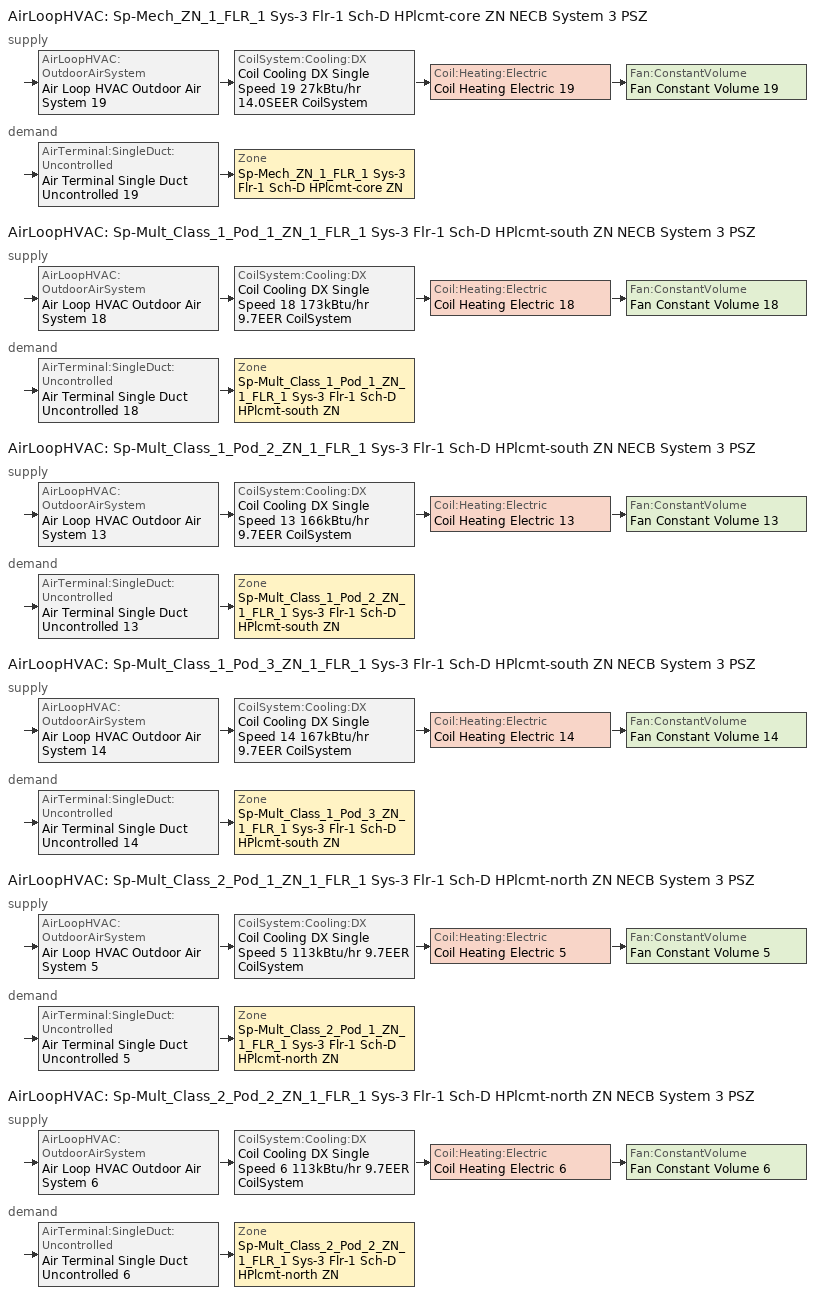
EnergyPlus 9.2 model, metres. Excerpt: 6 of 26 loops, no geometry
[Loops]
AirLoopHVAC 'Sp-Mech_ZN_1_FLR_1 Sys-3 Flr-1 Sch-D HPlcmt-core ZN NECB System 3 PSZ'
 supply: AirLoopHVAC:OutdoorAirSystem 'Air Loop HVAC Outdoor Air System 19' > CoilSystem:Cooling:DX 'Coil Cooling DX Single Speed 19 27kBtu/hr 14.0SEER CoilSystem' > Coil:Heating:Electric 'Coil Heating Electric 19' > Fan:ConstantVolume 'Fan Constant Volume 19'
 demand: AirTerminal:SingleDuct:Uncontrolled 'Air Terminal Single Duct Uncontrolled 19' > Zone 'Sp-Mech_ZN_1_FLR_1 Sys-3 Flr-1 Sch-D HPlcmt-core ZN'
AirLoopHVAC 'Sp-Mult_Class_1_Pod_1_ZN_1_FLR_1 Sys-3 Flr-1 Sch-D HPlcmt-south ZN NECB System 3 PSZ'
 supply: AirLoopHVAC:OutdoorAirSystem 'Air Loop HVAC Outdoor Air System 18' > CoilSystem:Cooling:DX 'Coil Cooling DX Single Speed 18 173kBtu/hr 9.7EER CoilSystem' > Coil:Heating:Electric 'Coil Heating Electric 18' > Fan:ConstantVolume 'Fan Constant Volume 18'
 demand: AirTerminal:SingleDuct:Uncontrolled 'Air Terminal Single Duct Uncontrolled 18' > Zone 'Sp-Mult_Class_1_Pod_1_ZN_1_FLR_1 Sys-3 Flr-1 Sch-D HPlcmt-south ZN'
AirLoopHVAC 'Sp-Mult_Class_1_Pod_2_ZN_1_FLR_1 Sys-3 Flr-1 Sch-D HPlcmt-south ZN NECB System 3 PSZ'
 supply: AirLoopHVAC:OutdoorAirSystem 'Air Loop HVAC Outdoor Air System 13' > CoilSystem:Cooling:DX 'Coil Cooling DX Single Speed 13 166kBtu/hr 9.7EER CoilSystem' > Coil:Heating:Electric 'Coil Heating Electric 13' > Fan:ConstantVolume 'Fan Constant Volume 13'
 demand: AirTerminal:SingleDuct:Uncontrolled 'Air Terminal Single Duct Uncontrolled 13' > Zone 'Sp-Mult_Class_1_Pod_2_ZN_1_FLR_1 Sys-3 Flr-1 Sch-D HPlcmt-south ZN'
AirLoopHVAC 'Sp-Mult_Class_1_Pod_3_ZN_1_FLR_1 Sys-3 Flr-1 Sch-D HPlcmt-south ZN NECB System 3 PSZ'
 supply: AirLoopHVAC:OutdoorAirSystem 'Air Loop HVAC Outdoor Air System 14' > CoilSystem:Cooling:DX 'Coil Cooling DX Single Speed 14 167kBtu/hr 9.7EER CoilSystem' > Coil:Heating:Electric 'Coil Heating Electric 14' > Fan:ConstantVolume 'Fan Constant Volume 14'
 demand: AirTerminal:SingleDuct:Uncontrolled 'Air Terminal Single Duct Uncontrolled 14' > Zone 'Sp-Mult_Class_1_Pod_3_ZN_1_FLR_1 Sys-3 Flr-1 Sch-D HPlcmt-south ZN'
AirLoopHVAC 'Sp-Mult_Class_2_Pod_1_ZN_1_FLR_1 Sys-3 Flr-1 Sch-D HPlcmt-north ZN NECB System 3 PSZ'
 supply: AirLoopHVAC:OutdoorAirSystem 'Air Loop HVAC Outdoor Air System 5' > CoilSystem:Cooling:DX 'Coil Cooling DX Single Speed 5 113kBtu/hr 9.7EER CoilSystem' > Coil:Heating:Electric 'Coil Heating Electric 5' > Fan:ConstantVolume 'Fan Constant Volume 5'
 demand: AirTerminal:SingleDuct:Uncontrolled 'Air Terminal Single Duct Uncontrolled 5' > Zone 'Sp-Mult_Class_2_Pod_1_ZN_1_FLR_1 Sys-3 Flr-1 Sch-D HPlcmt-north ZN'
AirLoopHVAC 'Sp-Mult_Class_2_Pod_2_ZN_1_FLR_1 Sys-3 Flr-1 Sch-D HPlcmt-north ZN NECB System 3 PSZ'
 supply: AirLoopHVAC:OutdoorAirSystem 'Air Loop HVAC Outdoor Air System 6' > CoilSystem:Cooling:DX 'Coil Cooling DX Single Speed 6 113kBtu/hr 9.7EER CoilSystem' > Coil:Heating:Electric 'Coil Heating Electric 6' > Fan:ConstantVolume 'Fan Constant Volume 6'
 demand: AirTerminal:SingleDuct:Uncontrolled 'Air Terminal Single Duct Uncontrolled 6' > Zone 'Sp-Mult_Class_2_Pod_2_ZN_1_FLR_1 Sys-3 Flr-1 Sch-D HPlcmt-north ZN'
[DesignSpecification:OutdoorAir] Outdoor Air Method=Sum; Outdoor Air Flow per Person {m3/s-person}=0; Outdoor Air Flow per Zone {m3/s}=0; Outdoor Air Flow Air Changes per Hour {1/hr}=0
Name | Outdoor Air Flow per Zone Floor Area {m3/s-m2}
Space Function Classroom/lecture/training Ventilation | 0.00278384
Space Function Electrical/Mechanical-sch-D Ventilation | 0.0003048
[DesignSpecification:ZoneAirDistribution] Zone Air Distribution Effectiveness in Cooling Mode=1; Zone Air Distribution Effectiveness in Heating Mode=1
Sp-Mech_ZN_1_FLR_1 Sys-3 Flr-1 Sch-D HPlcmt-core ZN Design Spec Zone Air Dist; Sp-Mult_Class_1_Pod_1_ZN_1_FLR_1 Sys-3 Flr-1 Sch-D HPlcmt-south ZN Design Spec Zone Air Dist; Sp-Mult_Class_1_Pod_2_ZN_1_FLR_1 Sys-3 Flr-1 Sch-D HPlcmt-south ZN Design Spec Zone Air Dist; Sp-Mult_Class_1_Pod_3_ZN_1_FLR_1 Sys-3 Flr-1 Sch-D HPlcmt-south ZN Design Spec Zone Air Dist; Sp-Mult_Class_2_Pod_1_ZN_1_FLR_1 Sys-3 Flr-1 Sch-D HPlcmt-north ZN Design Spec Zone Air Dist; Sp-Mult_Class_2_Pod_2_ZN_1_FLR_1 Sys-3 Flr-1 Sch-D HPlcmt-north ZN Design Spec Zone Air Dist
[Sizing:Zone] Zone Cooling Design Supply Air Temperature Input Method=SupplyAirTemperature; Zone Cooling Design Supply Air Temperature {C}=13; Zone Cooling Design Supply Air Temperature Difference {deltaC}=11.11; Zone Heating Design Supply Air Temperature Input Method=SupplyAirTemperature; Zone Heating Design Supply Air Temperature {C}=43; Zone Heating Design Supply Air Temperature Difference {deltaC}=11.11; Zone Cooling Design Supply Air Humidity Ratio {kgWater/kgDryAir}=0.0085; Zone Heating Design Supply Air Humidity Ratio {kgWater/kgDryAir}=0.008; Zone Heating Sizing Factor=1.3; Zone Cooling Sizing Factor=1.1; Cooling Design Air Flow Method=DesignDay; Cooling Design Air Flow Rate {m3/s}=0; Cooling Minimum Air Flow per Zone Floor Area {m3/s-m2}=0.000762; Cooling Minimum Air Flow {m3/s}=0; Cooling Minimum Air Flow Fraction=0; Heating Design Air Flow Method=DesignDay; Heating Design Air Flow Rate {m3/s}=0; Heating Maximum Air Flow per Zone Floor Area {m3/s-m2}=0.002032; Heating Maximum Air Flow {m3/s}=0.141576; Heating Maximum Air Flow Fraction=0.3; Account for Dedicated Outdoor Air System=No
Name | Design Specification Outdoor Air Object | Design Specification Zone Air Distribution Object
Sp-Mech_ZN_1_FLR_1 Sys-3 Flr-1 Sch-D HPlcmt-core ZN | Space Function Electrical/Mechanical-sch-D Ventilation | Sp-Mech_ZN_1_FLR_1 Sys-3 Flr-1 Sch-D HPlcmt-core ZN Design Spec Zone Air Dist
Sp-Mult_Class_1_Pod_1_ZN_1_FLR_1 Sys-3 Flr-1 Sch-D HPlcmt-south ZN | Space Function Classroom/lecture/training Ventilation | Sp-Mult_Class_1_Pod_1_ZN_1_FLR_1 Sys-3 Flr-1 Sch-D HPlcmt-south ZN Design Spec Zone Air Dist
Sp-Mult_Class_1_Pod_2_ZN_1_FLR_1 Sys-3 Flr-1 Sch-D HPlcmt-south ZN | Space Function Classroom/lecture/training Ventilation | Sp-Mult_Class_1_Pod_2_ZN_1_FLR_1 Sys-3 Flr-1 Sch-D HPlcmt-south ZN Design Spec Zone Air Dist
Sp-Mult_Class_1_Pod_3_ZN_1_FLR_1 Sys-3 Flr-1 Sch-D HPlcmt-south ZN | Space Function Classroom/lecture/training Ventilation | Sp-Mult_Class_1_Pod_3_ZN_1_FLR_1 Sys-3 Flr-1 Sch-D HPlcmt-south ZN Design Spec Zone Air Dist
Sp-Mult_Class_2_Pod_1_ZN_1_FLR_1 Sys-3 Flr-1 Sch-D HPlcmt-north ZN | Space Function Classroom/lecture/training Ventilation | Sp-Mult_Class_2_Pod_1_ZN_1_FLR_1 Sys-3 Flr-1 Sch-D HPlcmt-north ZN Design Spec Zone Air Dist
Sp-Mult_Class_2_Pod_2_ZN_1_FLR_1 Sys-3 Flr-1 Sch-D HPlcmt-north ZN | Space Function Classroom/lecture/training Ventilation | Sp-Mult_Class_2_Pod_2_ZN_1_FLR_1 Sys-3 Flr-1 Sch-D HPlcmt-north ZN Design Spec Zone Air Dist
[Sizing:System] Type of Load to Size On=Sensible; Design Outdoor Air Flow Rate {m3/s}=Autosize; Central Heating Maximum System Air Flow Ratio=1; Preheat Design Temperature {C}=7; Preheat Design Humidity Ratio {kgWater/kgDryAir}=0.008; Precool Design Temperature {C}=13; Precool Design Humidity Ratio {kgWater/kgDryAir}=0.008; Central Cooling Design Supply Air Temperature {C}=13; Central Heating Design Supply Air Temperature {C}=43; Type of Zone Sum to Use=NonCoincident; 100% Outdoor Air in Cooling=No; 100% Outdoor Air in Heating=No; Central Cooling Design Supply Air Humidity Ratio {kgWater/kgDryAir}=0.0085; Central Heating Design Supply Air Humidity Ratio {kgWater/kgDryAir}=0.008; Cooling Supply Air Flow Rate Method=DesignDay; Cooling Supply Air Flow Rate {m3/s}=0; Cooling Supply Air Flow Rate Per Floor Area {m3/s-m2}=0.00996765; Cooling Fraction of Autosized Cooling Supply Air Flow Rate=1; Cooling Supply Air Flow Rate Per Unit Cooling Capacity {m3/s-W}=3.94755e-05; Heating Supply Air Flow Rate Method=DesignDay; Heating Supply Air Flow Rate {m3/s}=0; Heating Supply Air Flow Rate Per Floor Area {m3/s-m2}=0.00996765; Heating Fraction of Autosized Heating Supply Air Flow Rate=1; Heating Fraction of Autosized Cooling Supply Air Flow Rate=1; Heating Supply Air Flow Rate Per Unit Heating Capacity {m3/s-W}=3.15882e-05; System Outdoor Air Method=ZoneSum; Zone Maximum Outdoor Air Fraction=1; Cooling Design Capacity Method=CoolingDesignCapacity; Cooling Design Capacity {W}=Autosize; Cooling Design Capacity Per Floor Area {W/m2}=234.7; Fraction of Autosized Cooling Design Capacity=1; Heating Design Capacity Method=HeatingDesignCapacity; Heating Design Capacity {W}=Autosize; Heating Design Capacity Per Floor Area {W/m2}=157; Fraction of Autosized Heating Design Capacity=1; Central Cooling Capacity Control Method=OnOff
Sp-Mech_ZN_1_FLR_1 Sys-3 Flr-1 Sch-D HPlcmt-core ZN NECB System 3 PSZ; Sp-Mult_Class_1_Pod_1_ZN_1_FLR_1 Sys-3 Flr-1 Sch-D HPlcmt-south ZN NECB System 3 PSZ; Sp-Mult_Class_1_Pod_2_ZN_1_FLR_1 Sys-3 Flr-1 Sch-D HPlcmt-south ZN NECB System 3 PSZ; Sp-Mult_Class_1_Pod_3_ZN_1_FLR_1 Sys-3 Flr-1 Sch-D HPlcmt-south ZN NECB System 3 PSZ; Sp-Mult_Class_2_Pod_1_ZN_1_FLR_1 Sys-3 Flr-1 Sch-D HPlcmt-north ZN NECB System 3 PSZ; Sp-Mult_Class_2_Pod_2_ZN_1_FLR_1 Sys-3 Flr-1 Sch-D HPlcmt-north ZN NECB System 3 PSZ
[ZoneControl:Thermostat]
Name | Zone or ZoneList | Control Type Schedule | Control 1
Sp-Mech_ZN_1_FLR_1 Sys-3 Flr-1 Sch-D HPlcmt-core ZN Thermostat | Sp-Mech_ZN_1_FLR_1 Sys-3 Flr-1 Sch-D HPlcmt-core ZN | Sp-Mech_ZN_1_FLR_1 Sys-3 Flr-1 Sch-D HPlcmt-core ZN Thermostat Schedule | Space Function Electrical/Mechanical-sch-D Thermostat 2
Sp-Mult_Class_1_Pod_1_ZN_1_FLR_1 Sys-3 Flr-1 Sch-D HPlcmt-south ZN Thermostat | Sp-Mult_Class_1_Pod_1_ZN_1_FLR_1 Sys-3 Flr-1 Sch-D HPlcmt-south ZN | Sp-Mult_Class_1_Pod_1_ZN_1_FLR_1 Sys-3 Flr-1 Sch-D HPlcmt-south ZN Thermostat Schedule | Space Function Classroom/lecture/training Thermostat 26
Sp-Mult_Class_1_Pod_2_ZN_1_FLR_1 Sys-3 Flr-1 Sch-D HPlcmt-south ZN Thermostat | Sp-Mult_Class_1_Pod_2_ZN_1_FLR_1 Sys-3 Flr-1 Sch-D HPlcmt-south ZN | Sp-Mult_Class_1_Pod_2_ZN_1_FLR_1 Sys-3 Flr-1 Sch-D HPlcmt-south ZN Thermostat Schedule | Space Function Classroom/lecture/training Thermostat 21
Sp-Mult_Class_1_Pod_3_ZN_1_FLR_1 Sys-3 Flr-1 Sch-D HPlcmt-south ZN Thermostat | Sp-Mult_Class_1_Pod_3_ZN_1_FLR_1 Sys-3 Flr-1 Sch-D HPlcmt-south ZN | Sp-Mult_Class_1_Pod_3_ZN_1_FLR_1 Sys-3 Flr-1 Sch-D HPlcmt-south ZN Thermostat Schedule | Space Function Classroom/lecture/training Thermostat 22
Sp-Mult_Class_2_Pod_1_ZN_1_FLR_1 Sys-3 Flr-1 Sch-D HPlcmt-north ZN Thermostat | Sp-Mult_Class_2_Pod_1_ZN_1_FLR_1 Sys-3 Flr-1 Sch-D HPlcmt-north ZN | Sp-Mult_Class_2_Pod_1_ZN_1_FLR_1 Sys-3 Flr-1 Sch-D HPlcmt-north ZN Thermostat Schedule | Space Function Classroom/lecture/training Thermostat 18
Sp-Mult_Class_2_Pod_2_ZN_1_FLR_1 Sys-3 Flr-1 Sch-D HPlcmt-north ZN Thermostat | Sp-Mult_Class_2_Pod_2_ZN_1_FLR_1 Sys-3 Flr-1 Sch-D HPlcmt-north ZN | Sp-Mult_Class_2_Pod_2_ZN_1_FLR_1 Sys-3 Flr-1 Sch-D HPlcmt-north ZN Thermostat Schedule | Space Function Classroom/lecture/training Thermostat 19
[ThermostatSetpoint:DualSetpoint] Heating Setpoint Temperature Schedule=NECB-D-Thermostat Setpoint-Heating; Cooling Setpoint Temperature Schedule=NECB-D-Thermostat Setpoint-Cooling
Space Function Electrical/Mechanical-sch-D Thermostat 2; Space Function Classroom/lecture/training Thermostat 26; Space Function Classroom/lecture/training Thermostat 21; Space Function Classroom/lecture/training Thermostat 22; Space Function Classroom/lecture/training Thermostat 18; Space Function Classroom/lecture/training Thermostat 19
[ZoneHVAC:Baseboard:Convective:Electric] Availability Schedule=Always On Discrete; Heating Design Capacity {W}=Autosize; Efficiency=1
Zone HVAC Baseboard Convective Electric 19; Zone HVAC Baseboard Convective Electric 18; Zone HVAC Baseboard Convective Electric 13; Zone HVAC Baseboard Convective Electric 14; Zone HVAC Baseboard Convective Electric 5; Zone HVAC Baseboard Convective Electric 6
[AirTerminal:SingleDuct:Uncontrolled] Availability Schedule=Always On Discrete; Maximum Air Flow Rate {m3/s}=AutoSize
Air Terminal Single Duct Uncontrolled 19; Air Terminal Single Duct Uncontrolled 18; Air Terminal Single Duct Uncontrolled 13; Air Terminal Single Duct Uncontrolled 14; Air Terminal Single Duct Uncontrolled 5; Air Terminal Single Duct Uncontrolled 6
[Zone equipment]
Sp-Mech_ZN_1_FLR_1 Sys-3 Flr-1 Sch-D HPlcmt-core ZN: Air Terminal Single Duct Uncontrolled 19, Zone HVAC Baseboard Convective Electric 19
Sp-Mult_Class_1_Pod_1_ZN_1_FLR_1 Sys-3 Flr-1 Sch-D HPlcmt-south ZN: Air Terminal Single Duct Uncontrolled 18, Zone HVAC Baseboard Convective Electric 18
Sp-Mult_Class_1_Pod_2_ZN_1_FLR_1 Sys-3 Flr-1 Sch-D HPlcmt-south ZN: Air Terminal Single Duct Uncontrolled 13, Zone HVAC Baseboard Convective Electric 13
Sp-Mult_Class_1_Pod_3_ZN_1_FLR_1 Sys-3 Flr-1 Sch-D HPlcmt-south ZN: Air Terminal Single Duct Uncontrolled 14, Zone HVAC Baseboard Convective Electric 14
Sp-Mult_Class_2_Pod_1_ZN_1_FLR_1 Sys-3 Flr-1 Sch-D HPlcmt-north ZN: Air Terminal Single Duct Uncontrolled 5, Zone HVAC Baseboard Convective Electric 5
Sp-Mult_Class_2_Pod_2_ZN_1_FLR_1 Sys-3 Flr-1 Sch-D HPlcmt-north ZN: Air Terminal Single Duct Uncontrolled 6, Zone HVAC Baseboard Convective Electric 6
[Fan:ConstantVolume] Fan Total Efficiency=0.39975; Pressure Rise {Pa}=640; Maximum Flow Rate {m3/s}=AutoSize; Motor Efficiency=0.615; Motor In Airstream Fraction=1
Name | Availability Schedule
Fan Constant Volume 19 | Sp-Mech_ZN_1_FLR_1 Sys-3 Flr-1 Sch-D HPlcmt-core ZN NECB System 3 PSZ Occ Sch
Fan Constant Volume 18 | Sp-Mult_Class_1_Pod_1_ZN_1_FLR_1 Sys-3 Flr-1 Sch-D HPlcmt-south ZN NECB System 3 PSZ Occ Sch
Fan Constant Volume 13 | Sp-Mult_Class_1_Pod_2_ZN_1_FLR_1 Sys-3 Flr-1 Sch-D HPlcmt-south ZN NECB System 3 PSZ Occ Sch
Fan Constant Volume 14 | Sp-Mult_Class_1_Pod_3_ZN_1_FLR_1 Sys-3 Flr-1 Sch-D HPlcmt-south ZN NECB System 3 PSZ Occ Sch
Fan Constant Volume 5 | Sp-Mult_Class_2_Pod_1_ZN_1_FLR_1 Sys-3 Flr-1 Sch-D HPlcmt-north ZN NECB System 3 PSZ Occ Sch
Fan Constant Volume 6 | Sp-Mult_Class_2_Pod_2_ZN_1_FLR_1 Sys-3 Flr-1 Sch-D HPlcmt-north ZN NECB System 3 PSZ Occ Sch
[Coil:Cooling:DX:SingleSpeed] Availability Schedule=Always On Discrete; Gross Rated Total Cooling Capacity {W}=Autosize; Gross Rated Sensible Heat Ratio=Autosize; Rated Air Flow Rate {m3/s}=Autosize; Rated Evaporator Fan Power Per Volume Flow Rate {W/(m3/s)}=773.3; Condenser Type=AirCooled; Evaporative Condenser Effectiveness=0; Evaporative Condenser Air Flow Rate {m3/s}=Autosize; Evaporative Condenser Pump Rated Power Consumption {W}=Autosize; Crankcase Heater Capacity {W}=0; Maximum Outdoor Dry-Bulb Temperature for Crankcase Heater Operation {C}=0; Basin Heater Capacity {W/K}=0; Basin Heater Setpoint Temperature {C}=10
Name | Gross Rated Cooling COP {W/W} | Total Cooling Capacity Function of Temperature Curve | Total Cooling Capacity Function of Flow Fraction Curve | Energy Input Ratio Function of Temperature Curve | Energy Input Ratio Function of Flow Fraction Curve | Part Load Fraction Correlation Curve
Coil Cooling DX Single Speed 19 27kBtu/hr 14.0SEER | 3.8248 | DXCOOL-NECB2011-REF-CAPFT 10 | DXCOOL-NECB2011-REF-CAPFFLOW 10 | DXCOOL-NECB2011-REF-COOLEIRFT 10 | DXCOOL-NECB2011-REF-COOLEIRFFLOW 10 | DXCOOL-NECB2011-REF-COOLPLFFPLR 10
Coil Cooling DX Single Speed 18 173kBtu/hr 9.7EER | 3.41014 | DXCOOL-NECB2011-REF-CAPFT 9 | DXCOOL-NECB2011-REF-CAPFFLOW 9 | DXCOOL-NECB2011-REF-COOLEIRFT 9 | DXCOOL-NECB2011-REF-COOLEIRFFLOW 9 | DXCOOL-NECB2011-REF-COOLPLFFPLR 9
Coil Cooling DX Single Speed 13 166kBtu/hr 9.7EER | 3.40471 | DXCOOL-NECB2011-REF-CAPFT 4 | DXCOOL-NECB2011-REF-CAPFFLOW 4 | DXCOOL-NECB2011-REF-COOLEIRFT 4 | DXCOOL-NECB2011-REF-COOLEIRFFLOW 4 | DXCOOL-NECB2011-REF-COOLPLFFPLR 4
Coil Cooling DX Single Speed 14 167kBtu/hr 9.7EER | 3.40568 | DXCOOL-NECB2011-REF-CAPFT 5 | DXCOOL-NECB2011-REF-CAPFFLOW 5 | DXCOOL-NECB2011-REF-COOLEIRFT 5 | DXCOOL-NECB2011-REF-COOLEIRFFLOW 5 | DXCOOL-NECB2011-REF-COOLPLFFPLR 5
Coil Cooling DX Single Speed 5 113kBtu/hr 9.7EER | 3.36416 | DXCOOL-NECB2011-REF-CAPFT 20 | DXCOOL-NECB2011-REF-CAPFFLOW 20 | DXCOOL-NECB2011-REF-COOLEIRFT 20 | DXCOOL-NECB2011-REF-COOLEIRFFLOW 20 | DXCOOL-NECB2011-REF-COOLPLFFPLR 20
Coil Cooling DX Single Speed 6 113kBtu/hr 9.7EER | 3.36416 | DXCOOL-NECB2011-REF-CAPFT 21 | DXCOOL-NECB2011-REF-CAPFFLOW 21 | DXCOOL-NECB2011-REF-COOLEIRFT 21 | DXCOOL-NECB2011-REF-COOLEIRFFLOW 21 | DXCOOL-NECB2011-REF-COOLPLFFPLR 21
[Coil:Heating:Electric] Availability Schedule=Always On Discrete; Efficiency=1; Nominal Capacity {W}=Autosize
Coil Heating Electric 19; Coil Heating Electric 18; Coil Heating Electric 13; Coil Heating Electric 14; Coil Heating Electric 5; Coil Heating Electric 6
[CoilSystem:Cooling:DX] Availability Schedule=Always On Discrete
Name | Cooling Coil
Coil Cooling DX Single Speed 19 27kBtu/hr 14.0SEER CoilSystem | Coil Cooling DX Single Speed 19 27kBtu/hr 14.0SEER
Coil Cooling DX Single Speed 18 173kBtu/hr 9.7EER CoilSystem | Coil Cooling DX Single Speed 18 173kBtu/hr 9.7EER
Coil Cooling DX Single Speed 13 166kBtu/hr 9.7EER CoilSystem | Coil Cooling DX Single Speed 13 166kBtu/hr 9.7EER
Coil Cooling DX Single Speed 14 167kBtu/hr 9.7EER CoilSystem | Coil Cooling DX Single Speed 14 167kBtu/hr 9.7EER
Coil Cooling DX Single Speed 5 113kBtu/hr 9.7EER CoilSystem | Coil Cooling DX Single Speed 5 113kBtu/hr 9.7EER
Coil Cooling DX Single Speed 6 113kBtu/hr 9.7EER CoilSystem | Coil Cooling DX Single Speed 6 113kBtu/hr 9.7EER
[Controller:OutdoorAir] Minimum Outdoor Air Flow Rate {m3/s}=0; Maximum Outdoor Air Flow Rate {m3/s}=Autosize; Economizer Control Action Type=ModulateFlow; Lockout Type=NoLockout; Minimum Limit Type=FixedMinimum; High Humidity Control=No; Control High Indoor Humidity Based on Outdoor Humidity Ratio=Yes; Heat Recovery Bypass Control Type=BypassWhenWithinEconomizerLimits
Name | Economizer Control Type | Economizer Maximum Limit Dry-Bulb Temperature {C} | Economizer Maximum Limit Enthalpy {J/kg} | Economizer Minimum Limit Dry-Bulb Temperature {C} | Minimum Outdoor Air Schedule | Mechanical Ventilation Controller
Controller Outdoor Air 19 | NoEconomizer | 28 | 64000 | -100 | Sp-Mech_ZN_1_FLR_1 Sys-3 Flr-1 Sch-D HPlcmt-core ZN NECB System 3 PSZ Occ Sch | Controller Mechanical Ventilation 19
Controller Outdoor Air 18 | DifferentialEnthalpy |  |  |  | Sp-Mult_Class_1_Pod_1_ZN_1_FLR_1 Sys-3 Flr-1 Sch-D HPlcmt-south ZN NECB System 3 PSZ Occ Sch | Controller Mechanical Ventilation 18
Controller Outdoor Air 13 | DifferentialEnthalpy |  |  |  | Sp-Mult_Class_1_Pod_2_ZN_1_FLR_1 Sys-3 Flr-1 Sch-D HPlcmt-south ZN NECB System 3 PSZ Occ Sch | Controller Mechanical Ventilation 13
Controller Outdoor Air 14 | DifferentialEnthalpy |  |  |  | Sp-Mult_Class_1_Pod_3_ZN_1_FLR_1 Sys-3 Flr-1 Sch-D HPlcmt-south ZN NECB System 3 PSZ Occ Sch | Controller Mechanical Ventilation 14
Controller Outdoor Air 5 | DifferentialEnthalpy |  |  |  | Sp-Mult_Class_2_Pod_1_ZN_1_FLR_1 Sys-3 Flr-1 Sch-D HPlcmt-north ZN NECB System 3 PSZ Occ Sch | Controller Mechanical Ventilation 5
Controller Outdoor Air 6 | DifferentialEnthalpy |  |  |  | Sp-Mult_Class_2_Pod_2_ZN_1_FLR_1 Sys-3 Flr-1 Sch-D HPlcmt-north ZN NECB System 3 PSZ Occ Sch | Controller Mechanical Ventilation 6
[Controller:MechanicalVentilation] Demand Controlled Ventilation=No; System Outdoor Air Method=ZoneSum
Name | Availability Schedule | Zone 1 | Design Specification Outdoor Air Object Name 1 | Design Specification Zone Air Distribution Object Name 1
Controller Mechanical Ventilation 19 | Sp-Mech_ZN_1_FLR_1 Sys-3 Flr-1 Sch-D HPlcmt-core ZN NECB System 3 PSZ Occ Sch | Sp-Mech_ZN_1_FLR_1 Sys-3 Flr-1 Sch-D HPlcmt-core ZN | Space Function Electrical/Mechanical-sch-D Ventilation | Sp-Mech_ZN_1_FLR_1 Sys-3 Flr-1 Sch-D HPlcmt-core ZN Design Spec Zone Air Dist
Controller Mechanical Ventilation 18 | Sp-Mult_Class_1_Pod_1_ZN_1_FLR_1 Sys-3 Flr-1 Sch-D HPlcmt-south ZN NECB System 3 PSZ Occ Sch | Sp-Mult_Class_1_Pod_1_ZN_1_FLR_1 Sys-3 Flr-1 Sch-D HPlcmt-south ZN | Space Function Classroom/lecture/training Ventilation | Sp-Mult_Class_1_Pod_1_ZN_1_FLR_1 Sys-3 Flr-1 Sch-D HPlcmt-south ZN Design Spec Zone Air Dist
Controller Mechanical Ventilation 13 | Sp-Mult_Class_1_Pod_2_ZN_1_FLR_1 Sys-3 Flr-1 Sch-D HPlcmt-south ZN NECB System 3 PSZ Occ Sch | Sp-Mult_Class_1_Pod_2_ZN_1_FLR_1 Sys-3 Flr-1 Sch-D HPlcmt-south ZN | Space Function Classroom/lecture/training Ventilation | Sp-Mult_Class_1_Pod_2_ZN_1_FLR_1 Sys-3 Flr-1 Sch-D HPlcmt-south ZN Design Spec Zone Air Dist
Controller Mechanical Ventilation 14 | Sp-Mult_Class_1_Pod_3_ZN_1_FLR_1 Sys-3 Flr-1 Sch-D HPlcmt-south ZN NECB System 3 PSZ Occ Sch | Sp-Mult_Class_1_Pod_3_ZN_1_FLR_1 Sys-3 Flr-1 Sch-D HPlcmt-south ZN | Space Function Classroom/lecture/training Ventilation | Sp-Mult_Class_1_Pod_3_ZN_1_FLR_1 Sys-3 Flr-1 Sch-D HPlcmt-south ZN Design Spec Zone Air Dist
Controller Mechanical Ventilation 5 | Sp-Mult_Class_2_Pod_1_ZN_1_FLR_1 Sys-3 Flr-1 Sch-D HPlcmt-north ZN NECB System 3 PSZ Occ Sch | Sp-Mult_Class_2_Pod_1_ZN_1_FLR_1 Sys-3 Flr-1 Sch-D HPlcmt-north ZN | Space Function Classroom/lecture/training Ventilation | Sp-Mult_Class_2_Pod_1_ZN_1_FLR_1 Sys-3 Flr-1 Sch-D HPlcmt-north ZN Design Spec Zone Air Dist
Controller Mechanical Ventilation 6 | Sp-Mult_Class_2_Pod_2_ZN_1_FLR_1 Sys-3 Flr-1 Sch-D HPlcmt-north ZN NECB System 3 PSZ Occ Sch | Sp-Mult_Class_2_Pod_2_ZN_1_FLR_1 Sys-3 Flr-1 Sch-D HPlcmt-north ZN | Space Function Classroom/lecture/training Ventilation | Sp-Mult_Class_2_Pod_2_ZN_1_FLR_1 Sys-3 Flr-1 Sch-D HPlcmt-north ZN Design Spec Zone Air Dist
[AirLoopHVAC] Design Supply Air Flow Rate {m3/s}=AutoSize
Sp-Mech_ZN_1_FLR_1 Sys-3 Flr-1 Sch-D HPlcmt-core ZN NECB System 3 PSZ; Sp-Mult_Class_1_Pod_1_ZN_1_FLR_1 Sys-3 Flr-1 Sch-D HPlcmt-south ZN NECB System 3 PSZ; Sp-Mult_Class_1_Pod_2_ZN_1_FLR_1 Sys-3 Flr-1 Sch-D HPlcmt-south ZN NECB System 3 PSZ; Sp-Mult_Class_1_Pod_3_ZN_1_FLR_1 Sys-3 Flr-1 Sch-D HPlcmt-south ZN NECB System 3 PSZ; Sp-Mult_Class_2_Pod_1_ZN_1_FLR_1 Sys-3 Flr-1 Sch-D HPlcmt-north ZN NECB System 3 PSZ; Sp-Mult_Class_2_Pod_2_ZN_1_FLR_1 Sys-3 Flr-1 Sch-D HPlcmt-north ZN NECB System 3 PSZ
[SetpointManager:SingleZone:Reheat] Control Variable=Temperature; Minimum Supply Air Temperature {C}=13; Maximum Supply Air Temperature {C}=43
Name | Control Zone
Setpoint Manager Single Zone Reheat 19 | Sp-Mech_ZN_1_FLR_1 Sys-3 Flr-1 Sch-D HPlcmt-core ZN
Setpoint Manager Single Zone Reheat 18 | Sp-Mult_Class_1_Pod_1_ZN_1_FLR_1 Sys-3 Flr-1 Sch-D HPlcmt-south ZN
Setpoint Manager Single Zone Reheat 13 | Sp-Mult_Class_1_Pod_2_ZN_1_FLR_1 Sys-3 Flr-1 Sch-D HPlcmt-south ZN
Setpoint Manager Single Zone Reheat 14 | Sp-Mult_Class_1_Pod_3_ZN_1_FLR_1 Sys-3 Flr-1 Sch-D HPlcmt-south ZN
Setpoint Manager Single Zone Reheat 5 | Sp-Mult_Class_2_Pod_1_ZN_1_FLR_1 Sys-3 Flr-1 Sch-D HPlcmt-north ZN
Setpoint Manager Single Zone Reheat 6 | Sp-Mult_Class_2_Pod_2_ZN_1_FLR_1 Sys-3 Flr-1 Sch-D HPlcmt-north ZN
[SetpointManager:MixedAir] Control Variable=Temperature
Node 233 OS Default SPM; Node 232 OS Default SPM; Node 231 OS Default SPM; Node 222 OS Default SPM; Node 221 OS Default SPM; Node 220 OS Default SPM; Node 167 OS Default SPM; Node 166 OS Default SPM; Node 165 OS Default SPM; Node 178 OS Default SPM; Node 177 OS Default SPM; Node 176 OS Default SPM; Node 79 OS Default SPM; Node 78 OS Default SPM; Node 77 OS Default SPM; Node 90 OS Default SPM; Node 89 OS Default SPM; Node 88 OS Default SPM
[Schedule:Day:Interval]
NECB-D-Thermostat Setpoint-Heating Sun|Hol Day; NECB-D-Thermostat Setpoint-Heating Sat Day: No, 24:00, 18
NECB-D-Thermostat Setpoint-Heating Default|Wkdy Day; NECB-D-Thermostat Setpoint-Heating Default: No, 07:00, 18, 08:00, 20, 23:00, 22, 24:00, 18
NECB-D-Thermostat Setpoint-Cooling Sun|Hol Day; NECB-D-Thermostat Setpoint-Cooling Sat Day: No, 24:00, 35
NECB-D-Thermostat Setpoint-Cooling Default|Wkdy Day; NECB-D-Thermostat Setpoint-Cooling Default: No, 07:00, 35, 23:00, 24, 24:00, 35
Sp-Mech_ZN_1_FLR_1 Sys-3 Flr-1 Sch-D HPlcmt-core ZN NECB System 3 PSZ Occ Sch Sunday; Sp-Mech_ZN_1_FLR_1 Sys-3 Flr-1 Sch-D HPlcmt-core ZN NECB System 3 PSZ Occ Sch Saturday; Sp-Mult_Class_1_Pod_1_ZN_1_FLR_1 Sys-3 Flr-1 Sch-D HPlcmt-south ZN NECB System 3 PSZ Occ Sch Sunday; Sp-Mult_Class_1_Pod_1_ZN_1_FLR_1 Sys-3 Flr-1 Sch-D HPlcmt-south ZN NECB System 3 PSZ Occ Sch Saturda; Sp-Mult_Class_1_Pod_2_ZN_1_FLR_1 Sys-3 Flr-1 Sch-D HPlcmt-south ZN NECB System 3 PSZ Occ Sch Sunday; Sp-Mult_Class_1_Pod_2_ZN_1_FLR_1 Sys-3 Flr-1 Sch-D HPlcmt-south ZN NECB System 3 PSZ Occ Sch Saturda; Sp-Mult_Class_1_Pod_3_ZN_1_FLR_1 Sys-3 Flr-1 Sch-D HPlcmt-south ZN NECB System 3 PSZ Occ Sch Sunday; Sp-Mult_Class_1_Pod_3_ZN_1_FLR_1 Sys-3 Flr-1 Sch-D HPlcmt-south ZN NECB System 3 PSZ Occ Sch Saturda; Sp-Mult_Class_2_Pod_1_ZN_1_FLR_1 Sys-3 Flr-1 Sch-D HPlcmt-north ZN NECB System 3 PSZ Occ Sch Sunday; Sp-Mult_Class_2_Pod_1_ZN_1_FLR_1 Sys-3 Flr-1 Sch-D HPlcmt-north ZN NECB System 3 PSZ Occ Sch Saturda; Sp-Mult_Class_2_Pod_2_ZN_1_FLR_1 Sys-3 Flr-1 Sch-D HPlcmt-north ZN NECB System 3 PSZ Occ Sch Sunday; Sp-Mult_Class_2_Pod_2_ZN_1_FLR_1 Sys-3 Flr-1 Sch-D HPlcmt-north ZN NECB System 3 PSZ Occ Sch Saturda: No, 24:00, 0
Sp-Mech_ZN_1_FLR_1 Sys-3 Flr-1 Sch-D HPlcmt-core ZN NECB System 3 PSZ Occ Sch Monday; Sp-Mech_ZN_1_FLR_1 Sys-3 Flr-1 Sch-D HPlcmt-core ZN NECB System 3 PSZ Occ Sch Tuesday; Sp-Mech_ZN_1_FLR_1 Sys-3 Flr-1 Sch-D HPlcmt-core ZN NECB System 3 PSZ Occ Sch Wednesday; Sp-Mech_ZN_1_FLR_1 Sys-3 Flr-1 Sch-D HPlcmt-core ZN NECB System 3 PSZ Occ Sch Thursday; Sp-Mech_ZN_1_FLR_1 Sys-3 Flr-1 Sch-D HPlcmt-core ZN NECB System 3 PSZ Occ Sch Friday; Sp-Mult_Class_1_Pod_1_ZN_1_FLR_1 Sys-3 Flr-1 Sch-D HPlcmt-south ZN NECB System 3 PSZ Occ Sch Monday; Sp-Mult_Class_1_Pod_1_ZN_1_FLR_1 Sys-3 Flr-1 Sch-D HPlcmt-south ZN NECB System 3 PSZ Occ Sch Tuesday; Sp-Mult_Class_1_Pod_1_ZN_1_FLR_1 Sys-3 Flr-1 Sch-D HPlcmt-south ZN NECB System 3 PSZ Occ Sch Wednesd; Sp-Mult_Class_1_Pod_1_ZN_1_FLR_1 Sys-3 Flr-1 Sch-D HPlcmt-south ZN NECB System 3 PSZ Occ Sch Thursda; Sp-Mult_Class_1_Pod_1_ZN_1_FLR_1 Sys-3 Flr-1 Sch-D HPlcmt-south ZN NECB System 3 PSZ Occ Sch Friday; Sp-Mult_Class_1_Pod_2_ZN_1_FLR_1 Sys-3 Flr-1 Sch-D HPlcmt-south ZN NECB System 3 PSZ Occ Sch Monday; Sp-Mult_Class_1_Pod_2_ZN_1_FLR_1 Sys-3 Flr-1 Sch-D HPlcmt-south ZN NECB System 3 PSZ Occ Sch Tuesday; Sp-Mult_Class_1_Pod_2_ZN_1_FLR_1 Sys-3 Flr-1 Sch-D HPlcmt-south ZN NECB System 3 PSZ Occ Sch Wednesd; Sp-Mult_Class_1_Pod_2_ZN_1_FLR_1 Sys-3 Flr-1 Sch-D HPlcmt-south ZN NECB System 3 PSZ Occ Sch Thursda; Sp-Mult_Class_1_Pod_2_ZN_1_FLR_1 Sys-3 Flr-1 Sch-D HPlcmt-south ZN NECB System 3 PSZ Occ Sch Friday; Sp-Mult_Class_1_Pod_3_ZN_1_FLR_1 Sys-3 Flr-1 Sch-D HPlcmt-south ZN NECB System 3 PSZ Occ Sch Monday; Sp-Mult_Class_1_Pod_3_ZN_1_FLR_1 Sys-3 Flr-1 Sch-D HPlcmt-south ZN NECB System 3 PSZ Occ Sch Tuesday; Sp-Mult_Class_1_Pod_3_ZN_1_FLR_1 Sys-3 Flr-1 Sch-D HPlcmt-south ZN NECB System 3 PSZ Occ Sch Wednesd; Sp-Mult_Class_1_Pod_3_ZN_1_FLR_1 Sys-3 Flr-1 Sch-D HPlcmt-south ZN NECB System 3 PSZ Occ Sch Thursda; Sp-Mult_Class_1_Pod_3_ZN_1_FLR_1 Sys-3 Flr-1 Sch-D HPlcmt-south ZN NECB System 3 PSZ Occ Sch Friday; Sp-Mult_Class_2_Pod_1_ZN_1_FLR_1 Sys-3 Flr-1 Sch-D HPlcmt-north ZN NECB System 3 PSZ Occ Sch Monday; Sp-Mult_Class_2_Pod_1_ZN_1_FLR_1 Sys-3 Flr-1 Sch-D HPlcmt-north ZN NECB System 3 PSZ Occ Sch Tuesday; Sp-Mult_Class_2_Pod_1_ZN_1_FLR_1 Sys-3 Flr-1 Sch-D HPlcmt-north ZN NECB System 3 PSZ Occ Sch Wednesd; Sp-Mult_Class_2_Pod_1_ZN_1_FLR_1 Sys-3 Flr-1 Sch-D HPlcmt-north ZN NECB System 3 PSZ Occ Sch Thursda; Sp-Mult_Class_2_Pod_1_ZN_1_FLR_1 Sys-3 Flr-1 Sch-D HPlcmt-north ZN NECB System 3 PSZ Occ Sch Friday; Sp-Mult_Class_2_Pod_2_ZN_1_FLR_1 Sys-3 Flr-1 Sch-D HPlcmt-north ZN NECB System 3 PSZ Occ Sch Monday; Sp-Mult_Class_2_Pod_2_ZN_1_FLR_1 Sys-3 Flr-1 Sch-D HPlcmt-north ZN NECB System 3 PSZ Occ Sch Tuesday; Sp-Mult_Class_2_Pod_2_ZN_1_FLR_1 Sys-3 Flr-1 Sch-D HPlcmt-north ZN NECB System 3 PSZ Occ Sch Wednesd; Sp-Mult_Class_2_Pod_2_ZN_1_FLR_1 Sys-3 Flr-1 Sch-D HPlcmt-north ZN NECB System 3 PSZ Occ Sch Thursda; Sp-Mult_Class_2_Pod_2_ZN_1_FLR_1 Sys-3 Flr-1 Sch-D HPlcmt-north ZN NECB System 3 PSZ Occ Sch Friday: No, 09:00, 0, 18:00, 1, 19:00, 0, 22:00, 1, 24:00, 0
Sp-Mech_ZN_1_FLR_1 Sys-3 Flr-1 Sch-D HPlcmt-core ZN NECB System 3 PSZ Occ Sch Default; Sp-Mech_ZN_1_FLR_1 Sys-3 Flr-1 Sch-D HPlcmt-core ZN NECB System 3 PSZ Occ Sch Summer Design Day; Sp-Mech_ZN_1_FLR_1 Sys-3 Flr-1 Sch-D HPlcmt-core ZN NECB System 3 PSZ Occ Sch Winter Design Day; Sp-Mult_Class_1_Pod_1_ZN_1_FLR_1 Sys-3 Flr-1 Sch-D HPlcmt-south ZN NECB System 3 PSZ Occ Sch Default; Sp-Mult_Class_1_Pod_1_ZN_1_FLR_1 Sys-3 Flr-1 Sch-D HPlcmt-south ZN NECB System 3 PSZ Occ Sch Summer; Sp-Mult_Class_1_Pod_1_ZN_1_FLR_1 Sys-3 Flr-1 Sch-D HPlcmt-south ZN NECB System 3 PSZ Occ Sch Winter; Sp-Mult_Class_1_Pod_2_ZN_1_FLR_1 Sys-3 Flr-1 Sch-D HPlcmt-south ZN NECB System 3 PSZ Occ Sch Default; Sp-Mult_Class_1_Pod_2_ZN_1_FLR_1 Sys-3 Flr-1 Sch-D HPlcmt-south ZN NECB System 3 PSZ Occ Sch Summer; Sp-Mult_Class_1_Pod_2_ZN_1_FLR_1 Sys-3 Flr-1 Sch-D HPlcmt-south ZN NECB System 3 PSZ Occ Sch Winter; Sp-Mult_Class_1_Pod_3_ZN_1_FLR_1 Sys-3 Flr-1 Sch-D HPlcmt-south ZN NECB System 3 PSZ Occ Sch Default; Sp-Mult_Class_1_Pod_3_ZN_1_FLR_1 Sys-3 Flr-1 Sch-D HPlcmt-south ZN NECB System 3 PSZ Occ Sch Summer; Sp-Mult_Class_1_Pod_3_ZN_1_FLR_1 Sys-3 Flr-1 Sch-D HPlcmt-south ZN NECB System 3 PSZ Occ Sch Winter; Sp-Mult_Class_2_Pod_1_ZN_1_FLR_1 Sys-3 Flr-1 Sch-D HPlcmt-north ZN NECB System 3 PSZ Occ Sch Default; Sp-Mult_Class_2_Pod_1_ZN_1_FLR_1 Sys-3 Flr-1 Sch-D HPlcmt-north ZN NECB System 3 PSZ Occ Sch Summer; Sp-Mult_Class_2_Pod_1_ZN_1_FLR_1 Sys-3 Flr-1 Sch-D HPlcmt-north ZN NECB System 3 PSZ Occ Sch Winter; Sp-Mult_Class_2_Pod_2_ZN_1_FLR_1 Sys-3 Flr-1 Sch-D HPlcmt-north ZN NECB System 3 PSZ Occ Sch Default; Sp-Mult_Class_2_Pod_2_ZN_1_FLR_1 Sys-3 Flr-1 Sch-D HPlcmt-north ZN NECB System 3 PSZ Occ Sch Summer; Sp-Mult_Class_2_Pod_2_ZN_1_FLR_1 Sys-3 Flr-1 Sch-D HPlcmt-north ZN NECB System 3 PSZ Occ Sch Winter: No, 24:00, 1
[Schedule:Week:Daily]
Schedule:Week:Daily {a94d5a31-0d3c-48f5-b0cc-76be6a49b1ab}: NECB-D-Thermostat Setpoint-Heating Sun|Hol Day, NECB-D-Thermostat Setpoint-Heating Default|Wkdy Day, NECB-D-Thermostat Setpoint-Heating Default|Wkdy Day, NECB-D-Thermostat Setpoint-Heating Default|Wkdy Day, NECB-D-Thermostat Setpoint-Heating Default|Wkdy Day, NECB-D-Thermostat Setpoint-Heating Default|Wkdy Day, NECB-D-Thermostat Setpoint-Heating Sat Day, NECB-D-Thermostat Setpoint-Heating Default, NECB-D-Thermostat Setpoint-Heating Default, NECB-D-Thermostat Setpoint-Heating Default, NECB-D-Thermostat Setpoint-Heating Default, NECB-D-Thermostat Setpoint-Heating Default
Schedule:Week:Daily {e656f78f-8d2a-4736-af0e-bfaba45f49e1}: NECB-D-Thermostat Setpoint-Cooling Sun|Hol Day, NECB-D-Thermostat Setpoint-Cooling Default|Wkdy Day, NECB-D-Thermostat Setpoint-Cooling Default|Wkdy Day, NECB-D-Thermostat Setpoint-Cooling Default|Wkdy Day, NECB-D-Thermostat Setpoint-Cooling Default|Wkdy Day, NECB-D-Thermostat Setpoint-Cooling Default|Wkdy Day, NECB-D-Thermostat Setpoint-Cooling Sat Day, NECB-D-Thermostat Setpoint-Cooling Default, NECB-D-Thermostat Setpoint-Cooling Default, NECB-D-Thermostat Setpoint-Cooling Default, NECB-D-Thermostat Setpoint-Cooling Default, NECB-D-Thermostat Setpoint-Cooling Default
Schedule:Week:Daily {93193b46-16dc-438e-8e1b-d1d3d0816bb3}: Sp-Mech_ZN_1_FLR_1 Sys-3 Flr-1 Sch-D HPlcmt-core ZN NECB System 3 PSZ Occ Sch Sunday, Sp-Mech_ZN_1_FLR_1 Sys-3 Flr-1 Sch-D HPlcmt-core ZN NECB System 3 PSZ Occ Sch Monday, Sp-Mech_ZN_1_FLR_1 Sys-3 Flr-1 Sch-D HPlcmt-core ZN NECB System 3 PSZ Occ Sch Tuesday, Sp-Mech_ZN_1_FLR_1 Sys-3 Flr-1 Sch-D HPlcmt-core ZN NECB System 3 PSZ Occ Sch Wednesday, Sp-Mech_ZN_1_FLR_1 Sys-3 Flr-1 Sch-D HPlcmt-core ZN NECB System 3 PSZ Occ Sch Thursday, Sp-Mech_ZN_1_FLR_1 Sys-3 Flr-1 Sch-D HPlcmt-core ZN NECB System 3 PSZ Occ Sch Friday, Sp-Mech_ZN_1_FLR_1 Sys-3 Flr-1 Sch-D HPlcmt-core ZN NECB System 3 PSZ Occ Sch Saturday, Sp-Mech_ZN_1_FLR_1 Sys-3 Flr-1 Sch-D HPlcmt-core ZN NECB System 3 PSZ Occ Sch Default, Sp-Mech_ZN_1_FLR_1 Sys-3 Flr-1 Sch-D HPlcmt-core ZN NECB System 3 PSZ Occ Sch Summer Design Day, Sp-Mech_ZN_1_FLR_1 Sys-3 Flr-1 Sch-D HPlcmt-core ZN NECB System 3 PSZ Occ Sch Winter Design Day, Sp-Mech_ZN_1_FLR_1 Sys-3 Flr-1 Sch-D HPlcmt-core ZN NECB System 3 PSZ Occ Sch Default, Sp-Mech_ZN_1_FLR_1 Sys-3 Flr-1 Sch-D HPlcmt-core ZN NECB System 3 PSZ Occ Sch Default
Schedule:Week:Daily {0e2c3085-e6d9-4a3d-acdb-d8e255b42436}: Sp-Mult_Class_1_Pod_1_ZN_1_FLR_1 Sys-3 Flr-1 Sch-D HPlcmt-south ZN NECB System 3 PSZ Occ Sch Sunday, Sp-Mult_Class_1_Pod_1_ZN_1_FLR_1 Sys-3 Flr-1 Sch-D HPlcmt-south ZN NECB System 3 PSZ Occ Sch Monday, Sp-Mult_Class_1_Pod_1_ZN_1_FLR_1 Sys-3 Flr-1 Sch-D HPlcmt-south ZN NECB System 3 PSZ Occ Sch Tuesday, Sp-Mult_Class_1_Pod_1_ZN_1_FLR_1 Sys-3 Flr-1 Sch-D HPlcmt-south ZN NECB System 3 PSZ Occ Sch Wednesd, Sp-Mult_Class_1_Pod_1_ZN_1_FLR_1 Sys-3 Flr-1 Sch-D HPlcmt-south ZN NECB System 3 PSZ Occ Sch Thursda, Sp-Mult_Class_1_Pod_1_ZN_1_FLR_1 Sys-3 Flr-1 Sch-D HPlcmt-south ZN NECB System 3 PSZ Occ Sch Friday, Sp-Mult_Class_1_Pod_1_ZN_1_FLR_1 Sys-3 Flr-1 Sch-D HPlcmt-south ZN NECB System 3 PSZ Occ Sch Saturda, Sp-Mult_Class_1_Pod_1_ZN_1_FLR_1 Sys-3 Flr-1 Sch-D HPlcmt-south ZN NECB System 3 PSZ Occ Sch Default, Sp-Mult_Class_1_Pod_1_ZN_1_FLR_1 Sys-3 Flr-1 Sch-D HPlcmt-south ZN NECB System 3 PSZ Occ Sch Summer, Sp-Mult_Class_1_Pod_1_ZN_1_FLR_1 Sys-3 Flr-1 Sch-D HPlcmt-south ZN NECB System 3 PSZ Occ Sch Winter, Sp-Mult_Class_1_Pod_1_ZN_1_FLR_1 Sys-3 Flr-1 Sch-D HPlcmt-south ZN NECB System 3 PSZ Occ Sch Default, Sp-Mult_Class_1_Pod_1_ZN_1_FLR_1 Sys-3 Flr-1 Sch-D HPlcmt-south ZN NECB System 3 PSZ Occ Sch Default
Schedule:Week:Daily {46250212-2902-48bf-8be2-49e59854e09b}: Sp-Mult_Class_1_Pod_2_ZN_1_FLR_1 Sys-3 Flr-1 Sch-D HPlcmt-south ZN NECB System 3 PSZ Occ Sch Sunday, Sp-Mult_Class_1_Pod_2_ZN_1_FLR_1 Sys-3 Flr-1 Sch-D HPlcmt-south ZN NECB System 3 PSZ Occ Sch Monday, Sp-Mult_Class_1_Pod_2_ZN_1_FLR_1 Sys-3 Flr-1 Sch-D HPlcmt-south ZN NECB System 3 PSZ Occ Sch Tuesday, Sp-Mult_Class_1_Pod_2_ZN_1_FLR_1 Sys-3 Flr-1 Sch-D HPlcmt-south ZN NECB System 3 PSZ Occ Sch Wednesd, Sp-Mult_Class_1_Pod_2_ZN_1_FLR_1 Sys-3 Flr-1 Sch-D HPlcmt-south ZN NECB System 3 PSZ Occ Sch Thursda, Sp-Mult_Class_1_Pod_2_ZN_1_FLR_1 Sys-3 Flr-1 Sch-D HPlcmt-south ZN NECB System 3 PSZ Occ Sch Friday, Sp-Mult_Class_1_Pod_2_ZN_1_FLR_1 Sys-3 Flr-1 Sch-D HPlcmt-south ZN NECB System 3 PSZ Occ Sch Saturda, Sp-Mult_Class_1_Pod_2_ZN_1_FLR_1 Sys-3 Flr-1 Sch-D HPlcmt-south ZN NECB System 3 PSZ Occ Sch Default, Sp-Mult_Class_1_Pod_2_ZN_1_FLR_1 Sys-3 Flr-1 Sch-D HPlcmt-south ZN NECB System 3 PSZ Occ Sch Summer, Sp-Mult_Class_1_Pod_2_ZN_1_FLR_1 Sys-3 Flr-1 Sch-D HPlcmt-south ZN NECB System 3 PSZ Occ Sch Winter, Sp-Mult_Class_1_Pod_2_ZN_1_FLR_1 Sys-3 Flr-1 Sch-D HPlcmt-south ZN NECB System 3 PSZ Occ Sch Default, Sp-Mult_Class_1_Pod_2_ZN_1_FLR_1 Sys-3 Flr-1 Sch-D HPlcmt-south ZN NECB System 3 PSZ Occ Sch Default
Schedule:Week:Daily {d9da7d25-2e36-4f55-addd-9bb8859157b4}: Sp-Mult_Class_1_Pod_3_ZN_1_FLR_1 Sys-3 Flr-1 Sch-D HPlcmt-south ZN NECB System 3 PSZ Occ Sch Sunday, Sp-Mult_Class_1_Pod_3_ZN_1_FLR_1 Sys-3 Flr-1 Sch-D HPlcmt-south ZN NECB System 3 PSZ Occ Sch Monday, Sp-Mult_Class_1_Pod_3_ZN_1_FLR_1 Sys-3 Flr-1 Sch-D HPlcmt-south ZN NECB System 3 PSZ Occ Sch Tuesday, Sp-Mult_Class_1_Pod_3_ZN_1_FLR_1 Sys-3 Flr-1 Sch-D HPlcmt-south ZN NECB System 3 PSZ Occ Sch Wednesd, Sp-Mult_Class_1_Pod_3_ZN_1_FLR_1 Sys-3 Flr-1 Sch-D HPlcmt-south ZN NECB System 3 PSZ Occ Sch Thursda, Sp-Mult_Class_1_Pod_3_ZN_1_FLR_1 Sys-3 Flr-1 Sch-D HPlcmt-south ZN NECB System 3 PSZ Occ Sch Friday, Sp-Mult_Class_1_Pod_3_ZN_1_FLR_1 Sys-3 Flr-1 Sch-D HPlcmt-south ZN NECB System 3 PSZ Occ Sch Saturda, Sp-Mult_Class_1_Pod_3_ZN_1_FLR_1 Sys-3 Flr-1 Sch-D HPlcmt-south ZN NECB System 3 PSZ Occ Sch Default, Sp-Mult_Class_1_Pod_3_ZN_1_FLR_1 Sys-3 Flr-1 Sch-D HPlcmt-south ZN NECB System 3 PSZ Occ Sch Summer, Sp-Mult_Class_1_Pod_3_ZN_1_FLR_1 Sys-3 Flr-1 Sch-D HPlcmt-south ZN NECB System 3 PSZ Occ Sch Winter, Sp-Mult_Class_1_Pod_3_ZN_1_FLR_1 Sys-3 Flr-1 Sch-D HPlcmt-south ZN NECB System 3 PSZ Occ Sch Default, Sp-Mult_Class_1_Pod_3_ZN_1_FLR_1 Sys-3 Flr-1 Sch-D HPlcmt-south ZN NECB System 3 PSZ Occ Sch Default
Schedule:Week:Daily {27678f01-7700-4271-9468-16564ad60352}: Sp-Mult_Class_2_Pod_1_ZN_1_FLR_1 Sys-3 Flr-1 Sch-D HPlcmt-north ZN NECB System 3 PSZ Occ Sch Sunday, Sp-Mult_Class_2_Pod_1_ZN_1_FLR_1 Sys-3 Flr-1 Sch-D HPlcmt-north ZN NECB System 3 PSZ Occ Sch Monday, Sp-Mult_Class_2_Pod_1_ZN_1_FLR_1 Sys-3 Flr-1 Sch-D HPlcmt-north ZN NECB System 3 PSZ Occ Sch Tuesday, Sp-Mult_Class_2_Pod_1_ZN_1_FLR_1 Sys-3 Flr-1 Sch-D HPlcmt-north ZN NECB System 3 PSZ Occ Sch Wednesd, Sp-Mult_Class_2_Pod_1_ZN_1_FLR_1 Sys-3 Flr-1 Sch-D HPlcmt-north ZN NECB System 3 PSZ Occ Sch Thursda, Sp-Mult_Class_2_Pod_1_ZN_1_FLR_1 Sys-3 Flr-1 Sch-D HPlcmt-north ZN NECB System 3 PSZ Occ Sch Friday, Sp-Mult_Class_2_Pod_1_ZN_1_FLR_1 Sys-3 Flr-1 Sch-D HPlcmt-north ZN NECB System 3 PSZ Occ Sch Saturda, Sp-Mult_Class_2_Pod_1_ZN_1_FLR_1 Sys-3 Flr-1 Sch-D HPlcmt-north ZN NECB System 3 PSZ Occ Sch Default, Sp-Mult_Class_2_Pod_1_ZN_1_FLR_1 Sys-3 Flr-1 Sch-D HPlcmt-north ZN NECB System 3 PSZ Occ Sch Summer, Sp-Mult_Class_2_Pod_1_ZN_1_FLR_1 Sys-3 Flr-1 Sch-D HPlcmt-north ZN NECB System 3 PSZ Occ Sch Winter, Sp-Mult_Class_2_Pod_1_ZN_1_FLR_1 Sys-3 Flr-1 Sch-D HPlcmt-north ZN NECB System 3 PSZ Occ Sch Default, Sp-Mult_Class_2_Pod_1_ZN_1_FLR_1 Sys-3 Flr-1 Sch-D HPlcmt-north ZN NECB System 3 PSZ Occ Sch Default
Schedule:Week:Daily {10577ef5-ddb7-4723-b591-c6964c386318}: Sp-Mult_Class_2_Pod_2_ZN_1_FLR_1 Sys-3 Flr-1 Sch-D HPlcmt-north ZN NECB System 3 PSZ Occ Sch Sunday, Sp-Mult_Class_2_Pod_2_ZN_1_FLR_1 Sys-3 Flr-1 Sch-D HPlcmt-north ZN NECB System 3 PSZ Occ Sch Monday, Sp-Mult_Class_2_Pod_2_ZN_1_FLR_1 Sys-3 Flr-1 Sch-D HPlcmt-north ZN NECB System 3 PSZ Occ Sch Tuesday, Sp-Mult_Class_2_Pod_2_ZN_1_FLR_1 Sys-3 Flr-1 Sch-D HPlcmt-north ZN NECB System 3 PSZ Occ Sch Wednesd, Sp-Mult_Class_2_Pod_2_ZN_1_FLR_1 Sys-3 Flr-1 Sch-D HPlcmt-north ZN NECB System 3 PSZ Occ Sch Thursda, Sp-Mult_Class_2_Pod_2_ZN_1_FLR_1 Sys-3 Flr-1 Sch-D HPlcmt-north ZN NECB System 3 PSZ Occ Sch Friday, Sp-Mult_Class_2_Pod_2_ZN_1_FLR_1 Sys-3 Flr-1 Sch-D HPlcmt-north ZN NECB System 3 PSZ Occ Sch Saturda, Sp-Mult_Class_2_Pod_2_ZN_1_FLR_1 Sys-3 Flr-1 Sch-D HPlcmt-north ZN NECB System 3 PSZ Occ Sch Default, Sp-Mult_Class_2_Pod_2_ZN_1_FLR_1 Sys-3 Flr-1 Sch-D HPlcmt-north ZN NECB System 3 PSZ Occ Sch Summer, Sp-Mult_Class_2_Pod_2_ZN_1_FLR_1 Sys-3 Flr-1 Sch-D HPlcmt-north ZN NECB System 3 PSZ Occ Sch Winter, Sp-Mult_Class_2_Pod_2_ZN_1_FLR_1 Sys-3 Flr-1 Sch-D HPlcmt-north ZN NECB System 3 PSZ Occ Sch Default, Sp-Mult_Class_2_Pod_2_ZN_1_FLR_1 Sys-3 Flr-1 Sch-D HPlcmt-north ZN NECB System 3 PSZ Occ Sch Default
[Schedule:Year]
NECB-D-Thermostat Setpoint-Heating: Schedule:Week:Daily {a94d5a31-0d3c-48f5-b0cc-76be6a49b1ab}, 1, 1, 12, 31
NECB-D-Thermostat Setpoint-Cooling: Schedule:Week:Daily {e656f78f-8d2a-4736-af0e-bfaba45f49e1}, 1, 1, 12, 31
Sp-Mech_ZN_1_FLR_1 Sys-3 Flr-1 Sch-D HPlcmt-core ZN NECB System 3 PSZ Occ Sch: Schedule:Week:Daily {93193b46-16dc-438e-8e1b-d1d3d0816bb3}, 1, 1, 12, 31
Sp-Mult_Class_1_Pod_1_ZN_1_FLR_1 Sys-3 Flr-1 Sch-D HPlcmt-south ZN NECB System 3 PSZ Occ Sch: Schedule:Week:Daily {0e2c3085-e6d9-4a3d-acdb-d8e255b42436}, 1, 1, 12, 31
Sp-Mult_Class_1_Pod_2_ZN_1_FLR_1 Sys-3 Flr-1 Sch-D HPlcmt-south ZN NECB System 3 PSZ Occ Sch: Schedule:Week:Daily {46250212-2902-48bf-8be2-49e59854e09b}, 1, 1, 12, 31
Sp-Mult_Class_1_Pod_3_ZN_1_FLR_1 Sys-3 Flr-1 Sch-D HPlcmt-south ZN NECB System 3 PSZ Occ Sch: Schedule:Week:Daily {d9da7d25-2e36-4f55-addd-9bb8859157b4}, 1, 1, 12, 31
Sp-Mult_Class_2_Pod_1_ZN_1_FLR_1 Sys-3 Flr-1 Sch-D HPlcmt-north ZN NECB System 3 PSZ Occ Sch: Schedule:Week:Daily {27678f01-7700-4271-9468-16564ad60352}, 1, 1, 12, 31
Sp-Mult_Class_2_Pod_2_ZN_1_FLR_1 Sys-3 Flr-1 Sch-D HPlcmt-north ZN NECB System 3 PSZ Occ Sch: Schedule:Week:Daily {10577ef5-ddb7-4723-b591-c6964c386318}, 1, 1, 12, 31
[Schedule:Compact]
Sp-Mech_ZN_1_FLR_1 Sys-3 Flr-1 Sch-D HPlcmt-core ZN Thermostat Schedule; Sp-Mult_Class_1_Pod_1_ZN_1_FLR_1 Sys-3 Flr-1 Sch-D HPlcmt-south ZN Thermostat Schedule; Sp-Mult_Class_1_Pod_2_ZN_1_FLR_1 Sys-3 Flr-1 Sch-D HPlcmt-south ZN Thermostat Schedule; Sp-Mult_Class_1_Pod_3_ZN_1_FLR_1 Sys-3 Flr-1 Sch-D HPlcmt-south ZN Thermostat Schedule; Sp-Mult_Class_2_Pod_1_ZN_1_FLR_1 Sys-3 Flr-1 Sch-D HPlcmt-north ZN Thermostat Schedule; Sp-Mult_Class_2_Pod_2_ZN_1_FLR_1 Sys-3 Flr-1 Sch-D HPlcmt-north ZN Thermostat Schedule: Through: 12/31, For: AllDays, Until: 24:00, 4
[Schedule:Constant]
Always On Discrete: OnOff, 1
[Curve:Quadratic] Coefficient1 Constant=1; Coefficient2 x=0; Coefficient3 x**2=0; Minimum Value of x=0; Maximum Value of x=1
DXCOOL-NECB2011-REF-CAPFFLOW 10; DXCOOL-NECB2011-REF-COOLEIRFFLOW 10; DXCOOL-NECB2011-REF-CAPFFLOW 9; DXCOOL-NECB2011-REF-COOLEIRFFLOW 9; DXCOOL-NECB2011-REF-CAPFFLOW 4; DXCOOL-NECB2011-REF-COOLEIRFFLOW 4; DXCOOL-NECB2011-REF-CAPFFLOW 5; DXCOOL-NECB2011-REF-COOLEIRFFLOW 5; DXCOOL-NECB2011-REF-CAPFFLOW 20; DXCOOL-NECB2011-REF-COOLEIRFFLOW 20; DXCOOL-NECB2011-REF-CAPFFLOW 21; DXCOOL-NECB2011-REF-COOLEIRFFLOW 21
[Curve:Cubic] Coefficient1 Constant=0.0277; Coefficient2 x=4.9151; Coefficient3 x**2=-8.184; Coefficient4 x**3=4.2702; Minimum Value of x=0.7; Maximum Value of x=1
DXCOOL-NECB2011-REF-COOLPLFFPLR 10; DXCOOL-NECB2011-REF-COOLPLFFPLR 9; DXCOOL-NECB2011-REF-COOLPLFFPLR 4; DXCOOL-NECB2011-REF-COOLPLFFPLR 5; DXCOOL-NECB2011-REF-COOLPLFFPLR 20; DXCOOL-NECB2011-REF-COOLPLFFPLR 21
[Curve:Biquadratic] Minimum Value of x=13; Maximum Value of x=24; Minimum Value of y=24; Maximum Value of y=46
Name | Coefficient1 Constant | Coefficient2 x | Coefficient3 x**2 | Coefficient4 y | Coefficient5 y**2 | Coefficient6 x*y
DXCOOL-NECB2011-REF-CAPFT 10; DXCOOL-NECB2011-REF-CAPFT 9; DXCOOL-NECB2011-REF-CAPFT 4; DXCOOL-NECB2011-REF-CAPFT 5; DXCOOL-NECB2011-REF-CAPFT 20; DXCOOL-NECB2011-REF-CAPFT 21 | 0.867905 | 0.0142459 | 0.00055436 | -0.0075575 | 3.3e-05 | -0.0001918
DXCOOL-NECB2011-REF-COOLEIRFT 10; DXCOOL-NECB2011-REF-COOLEIRFT 9; DXCOOL-NECB2011-REF-COOLEIRFT 4; DXCOOL-NECB2011-REF-COOLEIRFT 5; DXCOOL-NECB2011-REF-COOLEIRFT 20; DXCOOL-NECB2011-REF-COOLEIRFT 21 | 0.116936 | 0.0284933 | -0.0004112 | 0.0214108 | 0.00016103 | -0.0006791
